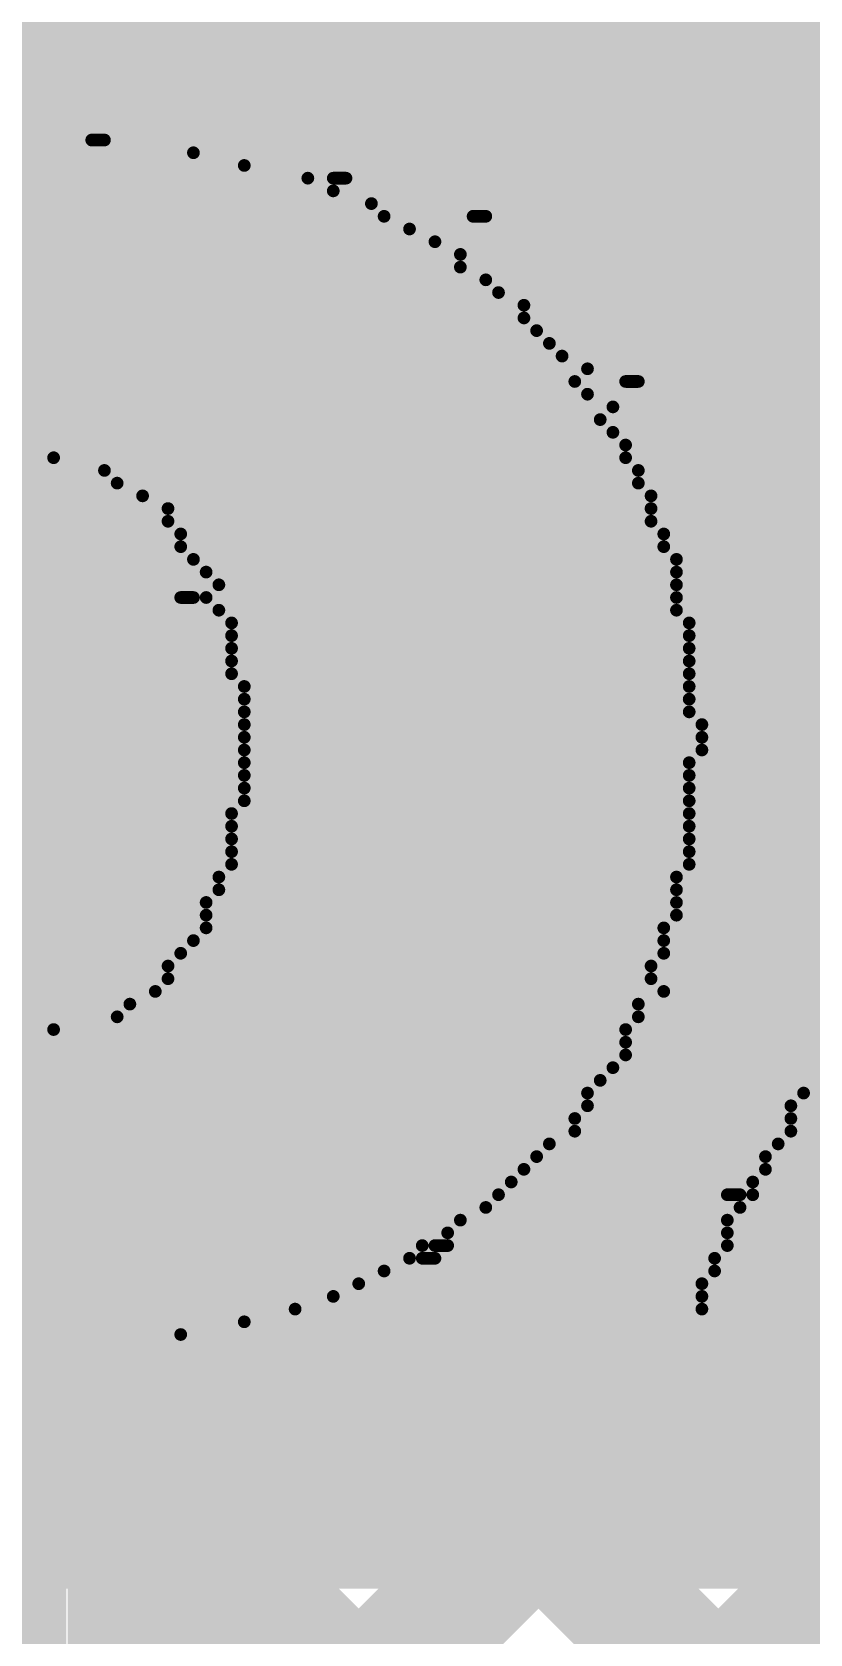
# Model space of a CAD drawing. Header units: millimetres. Extents: x -0.33 to 3.26, y -0.12 to 2.83.
# Drawn here: x 1.6463 to 1.7075, y 0.1234 to 0.2495 of the extents above; entities that cross this region are included whole.
import ezdxf

# ---------------------------------------------------------------- set-up
doc = ezdxf.new("R2010")
doc.units = ezdxf.units.MM
doc.header["$MEASUREMENT"] = 0
for name, color, linetype in [('BottomLayer', 5, 'Continuous'), ('BottomOverlay', 54, 'Continuous'), ('TopLayer', 1, 'Continuous'), ('TopOverlay', 2, 'Continuous'), ('TopPaste', 8, 'Continuous'), ('TopSolder', 216, 'Continuous')]:
    doc.layers.add(name, color=color, linetype=linetype)
doc.styles.add('Arial', font='', dxfattribs={"height": 0.2})
doc.styles.get('Arial').set_extended_font_data('Arial')

# ---------------------------------------------------------------- blocks, each defined once
blk = doc.blocks.new('16SVPF180M_47')
at = {"layer": 'TopOverlay', "const_width": 0.01}
for points in [[(-0.131, 0.082), (-0.073, 0.14)], [(0.135, 0.14), (-0.073, 0.14)]]:
    blk.add_lwpolyline(points, dxfattribs=at)
at = {"layer": 'TopOverlay', "const_width": 0.005}
blk.add_lwpolyline([(-0.0755, 0.14, 1), (-0.0705, 0.14, 1)], format="xyb", close=True, dxfattribs=at)
blk.add_lwpolyline([(-0.0755, 0.14, 1), (-0.0705, 0.14, 1)], format="xyb", close=True, dxfattribs=at)
blk = doc.blocks.new('C__0402_257')
at = {"layer": 'TopLayer'}
for points in [[(-0.0275, -0.0125), (-0.0275, 0.0125), (-0.0095, 0.0125), (-0.0095, -0.0125)], [(0.0095, -0.0125), (0.0095, 0.0125), (0.0275, 0.0125), (0.0275, -0.0125)]]:
    blk.add_hatch(color=1, dxfattribs=at).paths.add_polyline_path(points)
at = {"layer": 'TopPaste'}
for points in [[(-0.0275, -0.0125), (-0.0275, 0.0125), (-0.0095, 0.0125), (-0.0095, -0.0125)], [(0.0095, -0.0125), (0.0095, 0.0125), (0.0275, 0.0125), (0.0275, -0.0125)]]:
    blk.add_hatch(color=8, dxfattribs=at).paths.add_polyline_path(points)
at = {"layer": 'TopSolder'}
for points in [[(-0.0315, -0.0165), (-0.0315, 0.0165), (-0.0055, 0.0165), (-0.0055, -0.0165)], [(0.0055, -0.0165), (0.0055, 0.0165), (0.0315, 0.0165), (0.0315, -0.0165)]]:
    blk.add_hatch(color=216, dxfattribs=at).paths.add_polyline_path(points)
at = {"layer": 'TopOverlay', "const_width": 0.005}
for points in [[(-0.0325, 0.0175), (-0.0085, 0.0175)], [(-0.0325, 0.0175), (-0.0325, -0.0175)], [(0.0085, 0.0175), (0.0325, 0.0175)], [(0.0325, 0.0175), (0.0325, -0.0175)], [(-0.0325, -0.0175), (-0.0085, -0.0175)], [(0.0085, -0.0175), (0.0325, -0.0175)]]:
    blk.add_lwpolyline(points, dxfattribs=at)
at = {"layer": 'TopOverlay', "const_width": 0.0025}
for points in [[(-0.03375, 0.0175, 1), (-0.03125, 0.0175, 1)], [(-0.03375, 0.0175, 1), (-0.03125, 0.0175, 1)], [(-0.00975, 0.0175, 1), (-0.00725, 0.0175, 1)], [(0.00725, 0.0175, 1), (0.00975, 0.0175, 1)], [(0.03125, 0.0175, 1), (0.03375, 0.0175, 1)], [(0.03125, 0.0175, 1), (0.03375, 0.0175, 1)], [(-0.03375, -0.0175, 1), (-0.03125, -0.0175, 1)], [(-0.03375, -0.0175, 1), (-0.03125, -0.0175, 1)], [(-0.00975, -0.0175, 1), (-0.00725, -0.0175, 1)], [(0.00725, -0.0175, 1), (0.00975, -0.0175, 1)], [(0.03125, -0.0175, 1), (0.03375, -0.0175, 1)], [(0.03125, -0.0175, 1), (0.03375, -0.0175, 1)]]:
    blk.add_lwpolyline(points, format="xyb", close=True, dxfattribs=at)

msp = doc.modelspace()

# ---------------------------------------------------------------- hatches: boundary and pattern name
at = {"layer": 'BottomLayer'}
msp.add_hatch(color=5, dxfattribs=at).paths.add_polyline_path([(1.505, -0.097), (1.649, -0.097), (1.649, 0.1895), (1.505, 0.1895)])
at = {"layer": 'TopLayer'}
msp.add_hatch(color=1, dxfattribs=at).paths.add_polyline_path([(1.363, 0.127), (2.0721, 0.127), (2.0721, 0.2675), (1.363, 0.2675)])

# ---------------------------------------------------------------- linework, layer by layer
at = {"layer": 'BottomLayer'}
for points, const_width in [([(1.35332, 0.23568), (3.06876, 0.23568)], 0.025), ([(1.35332, 0.21118), (3.06876, 0.21118)], 0.01), ([(1.63576, 0.21118), (1.64544, 0.2015)], 0.01), ([(1.642, 0.2015), (1.65168, 0.21118)], 0.01), ([(1.661, 0.07908), (1.7931, 0.21118)], 0.01), ([(1.661, 0.10736), (1.76482, 0.21118)], 0.01), ([(1.661, 0.19222), (1.67996, 0.21118)], 0.01), ([(1.661, 0.13565), (1.73653, 0.21118)], 0.01), ([(1.661, 0.16393), (1.70825, 0.21118)], 0.01), ([(1.66404, 0.21118), (1.96122, -0.086)], 0.01), ([(1.69233, 0.21118), (1.98951, -0.086)], 0.01), ([(1.493, 0.2015), (1.661, 0.2015)], 0.01), ([(1.661, -0.086), (1.661, 0.2015)], 0.01), ([(1.661, 0.18594), (1.93294, -0.086)], 0.01), ([(1.661, 0.15765), (1.90465, -0.086)], 0.01), ([(1.661, 0.12937), (1.87637, -0.086)], 0.01)]:
    msp.add_lwpolyline(points, dxfattribs=dict(at, const_width=const_width))
at = {"layer": 'BottomLayer', "const_width": 0.005}
for points in [[(1.64918, 0.21118, 1), (1.65418, 0.21118, 1)], [(1.66154, 0.21118, 1), (1.66654, 0.21118, 1)], [(1.67746, 0.21118, 1), (1.68246, 0.21118, 1)], [(1.68983, 0.21118, 1), (1.69483, 0.21118, 1)], [(1.70575, 0.21118, 1), (1.71075, 0.21118, 1)], [(1.6395, 0.2015, 1), (1.6445, 0.2015, 1)], [(1.64294, 0.2015, 1), (1.64794, 0.2015, 1)], [(1.6585, 0.2015, 1), (1.6635, 0.2015, 1)], [(1.6585, 0.2015, 1), (1.6635, 0.2015, 1)], [(1.6585, 0.19222, 1), (1.6635, 0.19222, 1)], [(1.6585, 0.18594, 1), (1.6635, 0.18594, 1)], [(1.6585, 0.16393, 1), (1.6635, 0.16393, 1)], [(1.6585, 0.15765, 1), (1.6635, 0.15765, 1)], [(1.6585, 0.13565, 1), (1.6635, 0.13565, 1)], [(1.6585, 0.12937, 1), (1.6635, 0.12937, 1)]]:
    msp.add_lwpolyline(points, format="xyb", close=True, dxfattribs=at)
at = {"layer": 'BottomOverlay', "const_width": 0.001}
for points in [[(1.708, 0.242), (1.75, 0.242)], [(1.651, 0.241), (1.652, 0.241)], [(1.708, 0.241), (1.75, 0.241)], [(1.632, 0.24), (1.659, 0.24)], [(1.708, 0.24), (1.75, 0.24)], [(1.625, 0.238), (1.668, 0.238)], [(1.629, 0.239), (1.663, 0.239)], [(1.67, 0.238), (1.671, 0.238)], [(1.708, 0.239), (1.749, 0.239)], [(1.708, 0.238), (1.748, 0.238)], [(1.623, 0.237), (1.67, 0.237)], [(1.708, 0.237), (1.748, 0.237)], [(1.62, 0.236), (1.673, 0.236)], [(1.708, 0.236), (1.748, 0.236)], [(1.616, 0.234), (1.676, 0.234)], [(1.617, 0.235), (1.674, 0.235)], [(1.681, 0.235), (1.682, 0.235)], [(1.708, 0.235), (1.748, 0.235)], [(1.615, 0.233), (1.678, 0.233)], [(1.612, 0.232), (1.68, 0.232)], [(1.612, 0.231), (1.68, 0.231)], [(1.609, 0.229), (1.683, 0.229)], [(1.61, 0.23), (1.682, 0.23)], [(1.608, 0.228), (1.685, 0.228)], [(1.607, 0.227), (1.685, 0.227)], [(1.605, 0.226), (1.686, 0.226)], [(1.604, 0.224), (1.688, 0.224)], [(1.605, 0.225), (1.687, 0.225)], [(1.603, 0.223), (1.69, 0.223)], [(1.602, 0.222), (1.689, 0.222)], [(1.693, 0.222), (1.694, 0.222)], [(1.601, 0.221), (1.69, 0.221)], [(1.601, 0.22), (1.692, 0.22)], [(1.601, 0.219), (1.691, 0.219)], [(1.6, 0.218), (1.692, 0.218)], [(1.6, 0.217), (1.693, 0.217)], [(1.648, 0.216), (1.693, 0.216)], [(1.652, 0.215), (1.694, 0.215)], [(1.653, 0.214), (1.694, 0.214)], [(1.655, 0.213), (1.695, 0.213)], [(1.657, 0.212), (1.695, 0.212)], [(1.657, 0.211), (1.695, 0.211)], [(1.658, 0.21), (1.696, 0.21)], [(1.658, 0.209), (1.696, 0.209)], [(1.659, 0.208), (1.697, 0.208)], [(1.66, 0.207), (1.697, 0.207)], [(1.658, 0.205), (1.659, 0.205)], [(1.66, 0.205), (1.697, 0.205)], [(1.661, 0.206), (1.697, 0.206)], [(1.661, 0.204), (1.697, 0.204)], [(1.662, 0.203), (1.698, 0.203)], [(1.662, 0.202), (1.698, 0.202)], [(1.662, 0.201), (1.698, 0.201)], [(1.662, 0.2), (1.698, 0.2)], [(1.662, 0.199), (1.698, 0.199)], [(1.663, 0.198), (1.698, 0.198)], [(1.663, 0.197), (1.698, 0.197)], [(1.663, 0.196), (1.698, 0.196)], [(1.663, 0.195), (1.699, 0.195)], [(1.663, 0.194), (1.699, 0.194)], [(1.663, 0.193), (1.699, 0.193)], [(1.663, 0.192), (1.698, 0.192)], [(1.663, 0.191), (1.698, 0.191)], [(1.663, 0.19), (1.698, 0.19)], [(1.663, 0.189), (1.698, 0.189)], [(1.662, 0.188), (1.698, 0.188)], [(1.662, 0.187), (1.698, 0.187)], [(1.662, 0.186), (1.698, 0.186)], [(1.662, 0.185), (1.698, 0.185)], [(1.662, 0.184), (1.698, 0.184)], [(1.661, 0.183), (1.697, 0.183)], [(1.661, 0.182), (1.697, 0.182)], [(1.66, 0.181), (1.697, 0.181)], [(1.66, 0.18), (1.697, 0.18)], [(1.66, 0.179), (1.696, 0.179)], [(1.659, 0.178), (1.696, 0.178)], [(1.657, 0.176), (1.695, 0.176)], [(1.658, 0.177), (1.696, 0.177)], [(1.657, 0.175), (1.695, 0.175)], [(1.656, 0.174), (1.696, 0.174)], [(1.654, 0.173), (1.694, 0.173)], [(1.648, 0.171), (1.693, 0.171)], [(1.653, 0.172), (1.694, 0.172)], [(1.6, 0.17), (1.693, 0.17)], [(1.6, 0.169), (1.693, 0.169)], [(1.601, 0.168), (1.692, 0.168)], [(1.708, 0.168), (1.753, 0.168)], [(1.602, 0.167), (1.691, 0.167)], [(1.602, 0.166), (1.69, 0.166)], [(1.707, 0.166), (1.752, 0.166)], [(1.708, 0.167), (1.753, 0.167)], [(1.602, 0.165), (1.69, 0.165)], [(1.706, 0.165), (1.752, 0.165)], [(1.604, 0.164), (1.689, 0.164)], [(1.706, 0.164), (1.751, 0.164)], [(1.604, 0.163), (1.689, 0.163)], [(1.706, 0.163), (1.751, 0.163)], [(1.605, 0.162), (1.687, 0.162)], [(1.606, 0.161), (1.686, 0.161)], [(1.704, 0.161), (1.75, 0.161)], [(1.705, 0.162), (1.75, 0.162)], [(1.608, 0.16), (1.685, 0.16)], [(1.704, 0.16), (1.749, 0.16)], [(1.609, 0.159), (1.684, 0.159)], [(1.703, 0.159), (1.749, 0.159)], [(1.61, 0.158), (1.683, 0.158)], [(1.701, 0.158), (1.702, 0.158)], [(1.703, 0.158), (1.748, 0.158)], [(1.611, 0.157), (1.682, 0.157)], [(1.612, 0.156), (1.68, 0.156)], [(1.701, 0.156), (1.748, 0.156)], [(1.702, 0.157), (1.747, 0.157)], [(1.613, 0.155), (1.679, 0.155)], [(1.701, 0.155), (1.746, 0.155)], [(1.615, 0.154), (1.677, 0.154)], [(1.678, 0.154), (1.679, 0.154)], [(1.701, 0.154), (1.746, 0.154)], [(1.617, 0.153), (1.676, 0.153)], [(1.677, 0.153), (1.678, 0.153)], [(1.7, 0.153), (1.745, 0.153)], [(1.619, 0.152), (1.674, 0.152)], [(1.621, 0.151), (1.672, 0.151)], [(1.699, 0.151), (1.744, 0.151)], [(1.7, 0.152), (1.746, 0.152)], [(1.623, 0.15), (1.67, 0.15)], [(1.699, 0.15), (1.744, 0.15)], [(1.626, 0.149), (1.667, 0.149)], [(1.699, 0.149), (1.743, 0.149)], [(1.629, 0.148), (1.663, 0.148)], [(1.634, 0.147), (1.658, 0.147)]]:
    msp.add_lwpolyline(points, dxfattribs=at)
at = {"layer": 'BottomOverlay', "const_width": 0.0005}
for points in [[(1.65075, 0.241, 1), (1.65125, 0.241, 1)], [(1.65175, 0.241, 1), (1.65225, 0.241, 1)], [(1.65875, 0.24, 1), (1.65925, 0.24, 1)], [(1.66275, 0.239, 1), (1.66325, 0.239, 1)], [(1.66775, 0.238, 1), (1.66825, 0.238, 1)], [(1.66975, 0.238, 1), (1.67025, 0.238, 1)], [(1.67075, 0.238, 1), (1.67125, 0.238, 1)], [(1.66975, 0.237, 1), (1.67025, 0.237, 1)], [(1.67275, 0.236, 1), (1.67325, 0.236, 1)], [(1.67375, 0.235, 1), (1.67425, 0.235, 1)], [(1.67575, 0.234, 1), (1.67625, 0.234, 1)], [(1.68075, 0.235, 1), (1.68125, 0.235, 1)], [(1.68175, 0.235, 1), (1.68225, 0.235, 1)], [(1.67775, 0.233, 1), (1.67825, 0.233, 1)], [(1.67975, 0.232, 1), (1.68025, 0.232, 1)], [(1.67975, 0.231, 1), (1.68025, 0.231, 1)], [(1.68175, 0.23, 1), (1.68225, 0.23, 1)], [(1.68275, 0.229, 1), (1.68325, 0.229, 1)], [(1.68475, 0.228, 1), (1.68525, 0.228, 1)], [(1.68475, 0.227, 1), (1.68525, 0.227, 1)], [(1.68575, 0.226, 1), (1.68625, 0.226, 1)], [(1.68675, 0.225, 1), (1.68725, 0.225, 1)], [(1.68775, 0.224, 1), (1.68825, 0.224, 1)], [(1.68975, 0.223, 1), (1.69025, 0.223, 1)], [(1.68875, 0.222, 1), (1.68925, 0.222, 1)], [(1.69275, 0.222, 1), (1.69325, 0.222, 1)], [(1.69375, 0.222, 1), (1.69425, 0.222, 1)], [(1.68975, 0.221, 1), (1.69025, 0.221, 1)], [(1.69075, 0.219, 1), (1.69125, 0.219, 1)], [(1.69175, 0.22, 1), (1.69225, 0.22, 1)], [(1.69175, 0.218, 1), (1.69225, 0.218, 1)], [(1.69275, 0.217, 1), (1.69325, 0.217, 1)], [(1.64775, 0.216, 1), (1.64825, 0.216, 1)], [(1.69275, 0.216, 1), (1.69325, 0.216, 1)], [(1.65175, 0.215, 1), (1.65225, 0.215, 1)], [(1.65275, 0.214, 1), (1.65325, 0.214, 1)], [(1.69375, 0.215, 1), (1.69425, 0.215, 1)], [(1.69375, 0.214, 1), (1.69425, 0.214, 1)], [(1.65475, 0.213, 1), (1.65525, 0.213, 1)], [(1.69475, 0.213, 1), (1.69525, 0.213, 1)], [(1.65675, 0.212, 1), (1.65725, 0.212, 1)], [(1.69475, 0.212, 1), (1.69525, 0.212, 1)], [(1.65675, 0.211, 1), (1.65725, 0.211, 1)], [(1.69475, 0.211, 1), (1.69525, 0.211, 1)], [(1.65775, 0.21, 1), (1.65825, 0.21, 1)], [(1.65775, 0.209, 1), (1.65825, 0.209, 1)], [(1.69575, 0.21, 1), (1.69625, 0.21, 1)], [(1.69575, 0.209, 1), (1.69625, 0.209, 1)], [(1.65875, 0.208, 1), (1.65925, 0.208, 1)], [(1.69675, 0.208, 1), (1.69725, 0.208, 1)], [(1.65975, 0.207, 1), (1.66025, 0.207, 1)], [(1.69675, 0.207, 1), (1.69725, 0.207, 1)], [(1.65775, 0.205, 1), (1.65825, 0.205, 1)], [(1.65875, 0.205, 1), (1.65925, 0.205, 1)], [(1.65975, 0.205, 1), (1.66025, 0.205, 1)], [(1.66075, 0.206, 1), (1.66125, 0.206, 1)], [(1.69675, 0.206, 1), (1.69725, 0.206, 1)], [(1.69675, 0.205, 1), (1.69725, 0.205, 1)], [(1.66075, 0.204, 1), (1.66125, 0.204, 1)], [(1.69675, 0.204, 1), (1.69725, 0.204, 1)], [(1.66175, 0.203, 1), (1.66225, 0.203, 1)], [(1.69775, 0.203, 1), (1.69825, 0.203, 1)], [(1.66175, 0.202, 1), (1.66225, 0.202, 1)], [(1.69775, 0.202, 1), (1.69825, 0.202, 1)], [(1.66175, 0.201, 1), (1.66225, 0.201, 1)], [(1.66175, 0.2, 1), (1.66225, 0.2, 1)], [(1.69775, 0.201, 1), (1.69825, 0.201, 1)], [(1.69775, 0.2, 1), (1.69825, 0.2, 1)], [(1.66175, 0.199, 1), (1.66225, 0.199, 1)], [(1.69775, 0.199, 1), (1.69825, 0.199, 1)], [(1.66275, 0.198, 1), (1.66325, 0.198, 1)], [(1.69775, 0.198, 1), (1.69825, 0.198, 1)], [(1.66275, 0.197, 1), (1.66325, 0.197, 1)], [(1.69775, 0.197, 1), (1.69825, 0.197, 1)], [(1.66275, 0.196, 1), (1.66325, 0.196, 1)], [(1.66275, 0.195, 1), (1.66325, 0.195, 1)], [(1.69775, 0.196, 1), (1.69825, 0.196, 1)], [(1.69875, 0.195, 1), (1.69925, 0.195, 1)], [(1.66275, 0.194, 1), (1.66325, 0.194, 1)], [(1.69875, 0.194, 1), (1.69925, 0.194, 1)], [(1.66275, 0.193, 1), (1.66325, 0.193, 1)], [(1.69875, 0.193, 1), (1.69925, 0.193, 1)], [(1.66275, 0.192, 1), (1.66325, 0.192, 1)], [(1.69775, 0.192, 1), (1.69825, 0.192, 1)], [(1.66275, 0.191, 1), (1.66325, 0.191, 1)], [(1.66275, 0.19, 1), (1.66325, 0.19, 1)], [(1.69775, 0.191, 1), (1.69825, 0.191, 1)], [(1.69775, 0.19, 1), (1.69825, 0.19, 1)], [(1.66275, 0.189, 1), (1.66325, 0.189, 1)], [(1.69775, 0.189, 1), (1.69825, 0.189, 1)], [(1.66175, 0.188, 1), (1.66225, 0.188, 1)], [(1.69775, 0.188, 1), (1.69825, 0.188, 1)], [(1.66175, 0.187, 1), (1.66225, 0.187, 1)], [(1.69775, 0.187, 1), (1.69825, 0.187, 1)], [(1.66175, 0.186, 1), (1.66225, 0.186, 1)], [(1.66175, 0.185, 1), (1.66225, 0.185, 1)], [(1.69775, 0.186, 1), (1.69825, 0.186, 1)], [(1.69775, 0.185, 1), (1.69825, 0.185, 1)], [(1.66175, 0.184, 1), (1.66225, 0.184, 1)], [(1.69775, 0.184, 1), (1.69825, 0.184, 1)], [(1.66075, 0.183, 1), (1.66125, 0.183, 1)], [(1.69675, 0.183, 1), (1.69725, 0.183, 1)], [(1.66075, 0.182, 1), (1.66125, 0.182, 1)], [(1.69675, 0.182, 1), (1.69725, 0.182, 1)], [(1.65975, 0.181, 1), (1.66025, 0.181, 1)], [(1.65975, 0.18, 1), (1.66025, 0.18, 1)], [(1.69675, 0.181, 1), (1.69725, 0.181, 1)], [(1.69675, 0.18, 1), (1.69725, 0.18, 1)], [(1.65975, 0.179, 1), (1.66025, 0.179, 1)], [(1.69575, 0.179, 1), (1.69625, 0.179, 1)], [(1.65875, 0.178, 1), (1.65925, 0.178, 1)], [(1.69575, 0.178, 1), (1.69625, 0.178, 1)], [(1.65675, 0.176, 1), (1.65725, 0.176, 1)], [(1.65775, 0.177, 1), (1.65825, 0.177, 1)], [(1.69475, 0.176, 1), (1.69525, 0.176, 1)], [(1.69575, 0.177, 1), (1.69625, 0.177, 1)], [(1.65675, 0.175, 1), (1.65725, 0.175, 1)], [(1.69475, 0.175, 1), (1.69525, 0.175, 1)], [(1.65575, 0.174, 1), (1.65625, 0.174, 1)], [(1.69575, 0.174, 1), (1.69625, 0.174, 1)], [(1.65375, 0.173, 1), (1.65425, 0.173, 1)], [(1.69375, 0.173, 1), (1.69425, 0.173, 1)], [(1.64775, 0.171, 1), (1.64825, 0.171, 1)], [(1.65275, 0.172, 1), (1.65325, 0.172, 1)], [(1.69275, 0.171, 1), (1.69325, 0.171, 1)], [(1.69375, 0.172, 1), (1.69425, 0.172, 1)], [(1.69275, 0.17, 1), (1.69325, 0.17, 1)], [(1.69275, 0.169, 1), (1.69325, 0.169, 1)], [(1.69175, 0.168, 1), (1.69225, 0.168, 1)], [(1.68975, 0.166, 1), (1.69025, 0.166, 1)], [(1.69075, 0.167, 1), (1.69125, 0.167, 1)], [(1.70675, 0.166, 1), (1.70725, 0.166, 1)], [(1.68975, 0.165, 1), (1.69025, 0.165, 1)], [(1.70575, 0.165, 1), (1.70625, 0.165, 1)], [(1.68875, 0.164, 1), (1.68925, 0.164, 1)], [(1.70575, 0.164, 1), (1.70625, 0.164, 1)], [(1.68875, 0.163, 1), (1.68925, 0.163, 1)], [(1.70575, 0.163, 1), (1.70625, 0.163, 1)], [(1.68575, 0.161, 1), (1.68625, 0.161, 1)], [(1.68675, 0.162, 1), (1.68725, 0.162, 1)], [(1.70375, 0.161, 1), (1.70425, 0.161, 1)], [(1.70475, 0.162, 1), (1.70525, 0.162, 1)], [(1.68475, 0.16, 1), (1.68525, 0.16, 1)], [(1.70375, 0.16, 1), (1.70425, 0.16, 1)], [(1.68375, 0.159, 1), (1.68425, 0.159, 1)], [(1.70275, 0.159, 1), (1.70325, 0.159, 1)], [(1.68275, 0.158, 1), (1.68325, 0.158, 1)], [(1.70075, 0.158, 1), (1.70125, 0.158, 1)], [(1.70175, 0.158, 1), (1.70225, 0.158, 1)], [(1.70275, 0.158, 1), (1.70325, 0.158, 1)], [(1.67975, 0.156, 1), (1.68025, 0.156, 1)], [(1.68175, 0.157, 1), (1.68225, 0.157, 1)], [(1.70075, 0.156, 1), (1.70125, 0.156, 1)], [(1.70175, 0.157, 1), (1.70225, 0.157, 1)], [(1.67875, 0.155, 1), (1.67925, 0.155, 1)], [(1.70075, 0.155, 1), (1.70125, 0.155, 1)], [(1.67675, 0.154, 1), (1.67725, 0.154, 1)], [(1.67775, 0.154, 1), (1.67825, 0.154, 1)], [(1.67875, 0.154, 1), (1.67925, 0.154, 1)], [(1.70075, 0.154, 1), (1.70125, 0.154, 1)], [(1.67575, 0.153, 1), (1.67625, 0.153, 1)], [(1.67675, 0.153, 1), (1.67725, 0.153, 1)], [(1.67775, 0.153, 1), (1.67825, 0.153, 1)], [(1.69975, 0.153, 1), (1.70025, 0.153, 1)], [(1.67175, 0.151, 1), (1.67225, 0.151, 1)], [(1.67375, 0.152, 1), (1.67425, 0.152, 1)], [(1.69875, 0.151, 1), (1.69925, 0.151, 1)], [(1.69975, 0.152, 1), (1.70025, 0.152, 1)], [(1.66975, 0.15, 1), (1.67025, 0.15, 1)], [(1.69875, 0.15, 1), (1.69925, 0.15, 1)], [(1.66675, 0.149, 1), (1.66725, 0.149, 1)], [(1.69875, 0.149, 1), (1.69925, 0.149, 1)], [(1.65775, 0.147, 1), (1.65825, 0.147, 1)], [(1.66275, 0.148, 1), (1.66325, 0.148, 1)]]:
    msp.add_lwpolyline(points, format="xyb", close=True, dxfattribs=at)

# ---------------------------------------------------------------- block references
for name, p, rotation in [('16SVPF180M_47', (1.5141, 0.0878), 270), ('C__0402_257', (1.6881, 0.1225), 90)]:
    msp.add_blockref(name, p, dxfattribs=dict(rotation=rotation))

# ---------------------------------------------------------------- texts
at = {"layer": 'TopOverlay', "style": 'Arial'}
msp.add_text('R6', height=0.04, dxfattribs=at).set_placement((1.6861, 0.1875))

doc.saveas('drawing.dxf')
